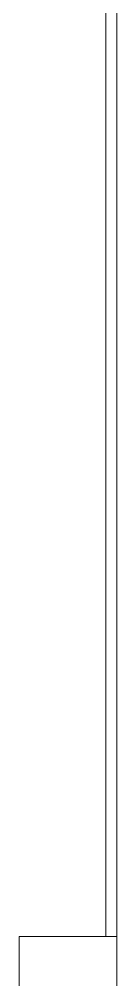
# Model space of a CAD drawing. Header units: millimetres. Extents: x 1341 to 37388, y -13954 to 1849.
# Drawn here: x 29460.98 to 29463.83, y 365.37 to 393.38 of the extents above; entities that cross this region are included whole.
import ezdxf

# ---------------------------------------------------------------- set-up
doc = ezdxf.new("R2010")
doc.units = ezdxf.units.MM
doc.layers.add('COMPONENTE', color=3, linetype='Continuous')

# ---------------------------------------------------------------- blocks, each defined once
blk = doc.blocks.new('TRANFORMADOR_IP00_TRAEL_VISTA_FRONT')
at = {"layer": 'COMPONENTE', "linetype": 'Continuous', "lineweight": 0}
for points in [[(5039.653, 3453.333), (5039.653, 3559.613)], [(5039.337, 3491.607), (5039.337, 3535.574)], [(5039.337, 3491.607), (5039.337, 3534.625)], [(5039.653, 3491.607), (5036.806, 3491.607)], [(5036.806, 3491.607), (5036.806, 3463.139)]]:
    blk.add_lwpolyline(points, dxfattribs=at)

msp = doc.modelspace()

# ---------------------------------------------------------------- block references
at = {"linetype": 'ByBlock'}
msp.add_blockref('TRANFORMADOR_IP00_TRAEL_VISTA_FRONT', (24424.173, -3124.971), dxfattribs=at)

doc.saveas('drawing.dxf')
